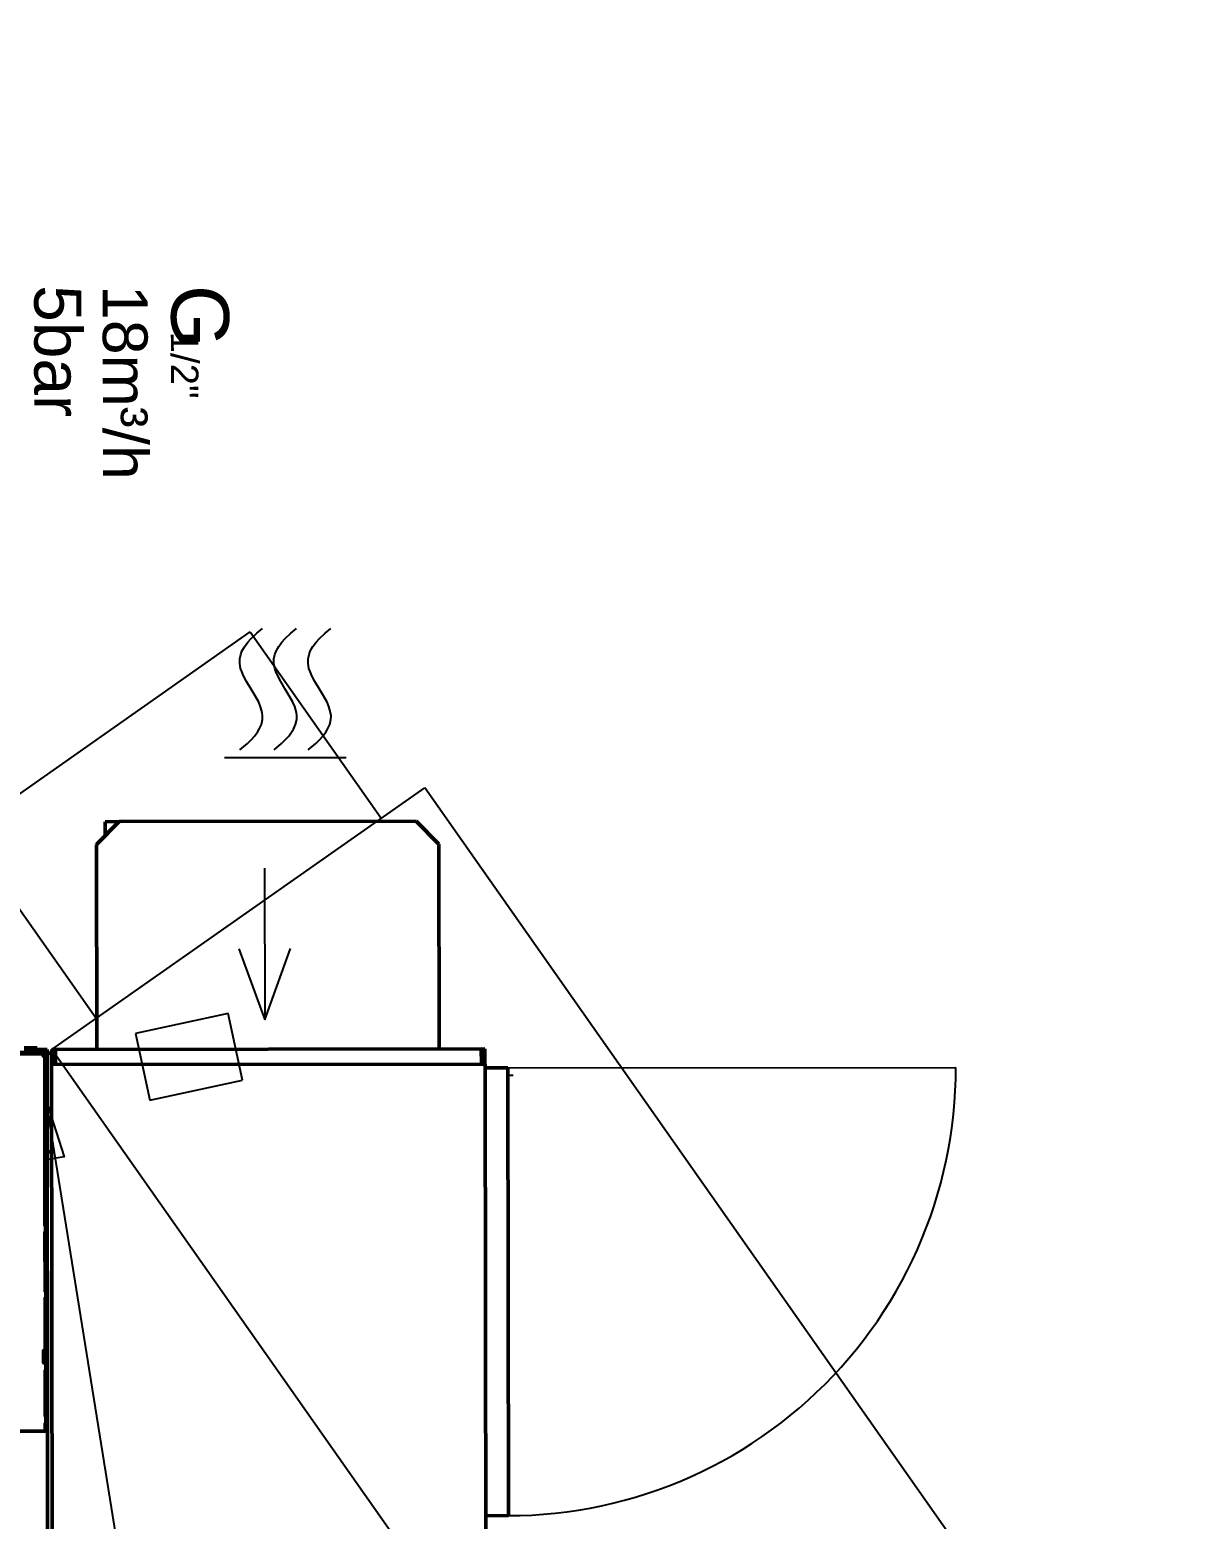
# Model space of a CAD drawing. Header units: feet. Extents: x -99009 to 3252343, y -11094690 to 9035152.
# Drawn here: x 2429637 to 2431153, y -1924269 to -1922307 of the extents above; entities that cross this region are included whole.
import ezdxf

# ---------------------------------------------------------------- set-up
doc = ezdxf.new("R2010")
doc.units = ezdxf.units.FT
doc.layers.add('1', color=1, linetype='Continuous')
doc.styles.add('Arial$001H0', font='arial.ttf')

# ---------------------------------------------------------------- blocks, each defined once
blk = doc.blocks.new('GG')
at = {"color": 7, "linetype": 'Continuous', "lineweight": 25}
for p, q in [((723.845, 435.825), (623.734, 365.676)), ((741.061, 411.257), (640.95, 341.107)), ((642.2, 371.132), (642.2, 400.632)), ((640.95, 341.107), (623.734, 365.676)), ((613.458, 354.202), (625.743, 362.81)), ((621.734, 352.502), (621.734, 360.502)), ((613.548, 359.122), (613.234, 359.501)), ((618.098, 359.247), (617.666, 359.014)), ((618.386, 359.371), (618.098, 359.247)), ((618.768, 359.481), (618.386, 359.371)), ((618.986, 359.508), (618.768, 359.481)), ((619.234, 359.501), (618.986, 359.508)), ((619.557, 359.427), (619.234, 359.501)), ((619.869, 359.287), (619.557, 359.427)), ((620.069, 359.164), (619.869, 359.287)), ((620.328, 358.969), (620.069, 359.164)), ((613.894, 358.756), (613.548, 359.122)), ((614.14, 358.534), (613.894, 358.756)), ((614.432, 358.317), (614.14, 358.534)), ((614.737, 358.147), (614.432, 358.317)), ((616.356, 358.25), (616.075, 358.129)), ((616.732, 358.449), (616.356, 358.25)), ((617.234, 358.751), (616.732, 358.449)), ((617.666, 359.014), (617.234, 358.751)), ((620.574, 358.747), (620.328, 358.969)), ((620.808, 358.506), (620.574, 358.747)), ((621.234, 358.001), (620.808, 358.506)), ((613.548, 356.872), (613.234, 357.251)), ((614.946, 358.065), (614.737, 358.147)), ((615.234, 358.001), (614.946, 358.065)), ((615.548, 358), (615.234, 358.001)), ((615.864, 358.06), (615.548, 358)), ((616.075, 358.129), (615.864, 358.06)), ((618.768, 357.231), (618.386, 357.121)), ((618.986, 357.258), (618.768, 357.231)), ((619.234, 357.251), (618.986, 357.258)), ((619.557, 357.177), (619.234, 357.251)), ((619.869, 357.037), (619.557, 357.177)), ((613.894, 356.506), (613.548, 356.872)), ((614.14, 356.284), (613.894, 356.506)), ((614.432, 356.067), (614.14, 356.284)), ((616.732, 356.199), (616.356, 356)), ((617.234, 356.502), (616.732, 356.199)), ((617.666, 356.764), (617.234, 356.502)), ((618.098, 356.997), (617.666, 356.764)), ((618.386, 357.121), (618.098, 356.997)), ((620.069, 356.914), (619.869, 357.037)), ((620.328, 356.719), (620.069, 356.914)), ((620.574, 356.497), (620.328, 356.719)), ((620.808, 356.256), (620.574, 356.497)), ((621.234, 355.752), (620.808, 356.256)), ((639.026, 355.124), (634.327, 356.834)), ((614.737, 355.897), (614.432, 356.067)), ((614.946, 355.815), (614.737, 355.897)), ((615.234, 355.752), (614.946, 355.815)), ((615.548, 355.75), (615.234, 355.752)), ((615.864, 355.81), (615.548, 355.75)), ((616.075, 355.879), (615.864, 355.81)), ((616.356, 356), (616.075, 355.879)), ((613.548, 354.622), (613.234, 355.002)), ((613.894, 354.256), (613.548, 354.622)), ((614.14, 354.034), (613.894, 354.256)), ((617.234, 354.252), (616.732, 353.949)), ((617.666, 354.514), (617.234, 354.252)), ((618.098, 354.747), (617.666, 354.514)), ((618.386, 354.871), (618.098, 354.747)), ((618.768, 354.981), (618.386, 354.871)), ((618.986, 355.008), (618.768, 354.981)), ((619.234, 355.002), (618.986, 355.008)), ((619.557, 354.927), (619.234, 355.002)), ((619.869, 354.787), (619.557, 354.927)), ((620.069, 354.664), (619.869, 354.787)), ((620.328, 354.469), (620.069, 354.664)), ((620.574, 354.247), (620.328, 354.469)), ((620.808, 354.006), (620.574, 354.247)), ((629.025, 355.124), (639.026, 355.124)), ((634.327, 353.414), (639.026, 355.124)), ((626.628, 335.407), (613.458, 354.202)), ((614.432, 353.817), (614.14, 354.034)), ((614.737, 353.647), (614.432, 353.817)), ((614.946, 353.565), (614.737, 353.647)), ((615.234, 353.502), (614.946, 353.565)), ((615.548, 353.5), (615.234, 353.502)), ((615.864, 353.56), (615.548, 353.5)), ((616.075, 353.629), (615.864, 353.56)), ((616.356, 353.75), (616.075, 353.629)), ((616.732, 353.949), (616.356, 353.75)), ((621.234, 353.502), (620.808, 354.006)), ((642.996, 353.653), (638.593, 352.704)), ((644.31, 347.552), (642.996, 353.652)), ((638.593, 352.704), (639.907, 346.604)), ((639.907, 346.604), (644.31, 347.552)), ((644.174, 340.682), (674.721, 345.543)), ((638.913, 344.015), (626.628, 335.407))]:
    blk.add_line(p, q, dxfattribs=at)
at = {"color": 7, "linetype": 'Continuous', "lineweight": 50}
for p, q in [((642.2, 371.132), (642.2, 369.632)), ((642.2, 371.132), (671.7, 371.132)), ((642.2, 371.132), (642.2, 369.632)), ((642.2, 371.132), (671.7, 371.132)), ((642.2, 371.132), (671.7, 371.132)), ((671.7, 371.132), (671.7, 369.632)), ((671.7, 371.132), (671.7, 369.632)), ((640.95, 369.607), (641.95, 369.607)), ((640.95, 341.107), (640.95, 369.607)), ((640.95, 341.332), (640.95, 369.382)), ((640.95, 369.382), (641.95, 369.382)), ((641.95, 369.632), (762.2, 369.632)), ((641.95, 369.632), (641.95, 341.082)), ((641.95, 369.632), (762.2, 369.632)), ((641.95, 369.632), (641.95, 341.082)), ((627.45, 366.607), (625.95, 365.108)), ((640.95, 366.607), (627.45, 366.607)), ((625.95, 365.108), (625.95, 345.557)), ((625.95, 345.557), (627.45, 344.057)), ((625.95, 345.557), (625.95, 344.632)), ((625.95, 344.632), (626.875, 344.632)), ((627.45, 344.057), (640.95, 344.057)), ((640.95, 341.332), (641.95, 341.332)), ((640.95, 341.107), (641.95, 341.107)), ((640.95, 340.782), (640.95, 340.582)), ((641.175, 340.782), (640.95, 340.782)), ((640.95, 340.582), (641.15, 340.582)), ((641.15, 338.982), (641.15, 340.582)), ((641.175, 340.682), (641.175, 340.782)), ((641.175, 340.782), (641.35, 340.782)), ((641.175, 340.682), (641.177, 340.682)), ((641.2, 341.082), (641.95, 341.082)), ((641.2, 340.782), (641.2, 341.082)), ((641.25, 338.982), (641.25, 340.582)), ((641.3, 340.532), (641.373, 340.532)), ((641.337, 340.617), (641.337, 340.547)), ((641.349, 340.632), (641.399, 340.632)), ((641.75, 340.782), (641.35, 340.782)), ((641.75, 340.682), (641.35, 340.682)), ((641.386, 340.617), (641.386, 340.547)), ((652.545, 340.632), (641.399, 340.632)), ((641.9, 340.782), (641.9, 340.682)), ((649.24, 340.782), (641.926, 340.782)), ((649.24, 340.682), (641.926, 340.682)), ((641.95, 341.082), (762.2, 341.082)), ((641.95, 341.082), (762.2, 341.082)), ((647.7, 341.082), (647.7, 340.782)), ((661.752, 340.782), (649.289, 340.782)), ((649.289, 340.682), (661.752, 340.682)), ((652.508, 340.682), (652.508, 340.647)), ((652.558, 340.682), (652.558, 340.647)), ((652.991, 340.647), (652.991, 340.682)), ((656.875, 340.632), (653.004, 340.632)), ((656.838, 340.682), (656.838, 340.647)), ((656.888, 340.682), (656.888, 340.647)), ((657.321, 340.647), (657.321, 340.682)), ((660.786, 340.632), (657.334, 340.632)), ((660.786, 340.547), (660.786, 340.632)), ((660.798, 340.532), (661.153, 340.532)), ((660.8, 340.532), (660.8, 340.582)), ((661.204, 340.532), (661.585, 340.532)), ((661.6, 340.547), (661.6, 340.682)), ((662.1, 340.682), (662.1, 340.647)), ((662.115, 340.632), (665.085, 340.632)), ((665.95, 340.782), (662.502, 340.782)), ((662.502, 340.682), (665.95, 340.682)), ((665.1, 340.647), (665.1, 340.682)), ((665.6, 340.682), (665.6, 340.647)), ((665.615, 340.632), (666.085, 340.632)), ((666.1, 340.782), (666.1, 340.682)), ((683.45, 340.782), (666.1, 340.782)), ((666.1, 332.947), (666.1, 340.617)), ((640.85, 340.107), (640.95, 340.107)), ((640.85, 339.282), (640.85, 340.007)), ((640.95, 339.282), (640.95, 340.382))]:
    blk.add_line(p, q, dxfattribs=at)
at = {"color": 7, "linetype": 'Continuous', "lineweight": 25}
for points in [[(671.7, 371.132), (671.69, 371.905), (671.659, 372.676), (671.609, 373.447), (671.538, 374.216), (671.448, 374.983), (671.337, 375.747), (671.206, 376.508), (671.055, 377.266), (670.885, 378.019), (670.695, 378.768), (670.485, 379.511), (670.256, 380.248), (670.008, 380.98), (669.74, 381.704), (669.454, 382.422), (669.15, 383.131), (668.826, 383.832), (668.485, 384.525), (668.125, 385.209), (667.748, 385.882), (667.353, 386.546), (666.94, 387.199), (666.511, 387.841), (666.066, 388.472), (665.604, 389.091), (665.126, 389.697), (664.632, 390.291), (664.122, 390.872), (663.598, 391.439), (663.06, 391.992), (662.506, 392.531), (661.939, 393.055), (661.358, 393.564), (660.765, 394.058), (660.158, 394.536), (659.539, 394.998), (658.909, 395.444), (658.267, 395.873), (657.614, 396.285), (656.95, 396.68), (656.276, 397.058), (655.593, 397.417), (654.9, 397.759), (654.198, 398.082), (653.489, 398.387), (652.772, 398.673), (652.047, 398.94), (651.316, 399.188), (650.578, 399.417), (649.835, 399.627), (649.086, 399.817), (648.333, 399.988), (647.576, 400.138), (646.814, 400.269), (646.05, 400.38), (645.283, 400.471), (644.514, 400.541), (643.744, 400.592), (642.972, 400.622), (642.2, 400.632)], [(642.702, 371.486), (642.701, 371.442), (642.701, 371.398), (642.701, 371.353), (642.7, 371.309), (642.7, 371.265), (642.7, 371.221), (642.7, 371.176), (642.7, 371.132)]]:
    blk.add_lwpolyline(points, dxfattribs=at)
blk.add_lwpolyline([(644.175, 340.682), (648.03, 341.903), (648.219, 340.718)], close=True, dxfattribs=at)
at = {"color": 7, "linetype": 'Continuous', "lineweight": 50}
for points in [[(640.95, 340.382), (640.95, 340.421), (640.95, 340.459), (640.95, 340.493), (640.95, 340.524), (640.95, 340.549), (640.95, 340.567), (640.95, 340.579), (640.95, 340.582)], [(641.35, 340.782), (641.311, 340.779), (641.273, 340.767), (641.239, 340.749), (641.208, 340.724), (641.183, 340.694), (641.165, 340.659), (641.154, 340.621), (641.15, 340.582)], [(641.35, 340.682), (641.33, 340.68), (641.311, 340.675), (641.294, 340.666), (641.279, 340.653), (641.267, 340.638), (641.258, 340.62), (641.252, 340.602), (641.25, 340.582)], [(641.337, 340.582), (641.311, 340.582), (641.273, 340.582), (641.25, 340.582)], [(641.25, 340.532), (641.25, 340.532), (641.253, 340.532), (641.258, 340.532), (641.263, 340.532), (641.271, 340.532), (641.279, 340.532), (641.289, 340.532), (641.3, 340.532)], [(641.323, 340.532), (641.326, 340.533), (641.328, 340.533), (641.331, 340.535), (641.333, 340.537), (641.334, 340.539), (641.335, 340.541), (641.336, 340.544), (641.337, 340.547)], [(641.337, 340.617), (641.337, 340.62), (641.337, 340.623), (641.339, 340.626), (641.34, 340.628), (641.342, 340.63), (641.344, 340.631), (641.347, 340.632), (641.349, 340.632)], [(641.386, 340.547), (641.386, 340.544), (641.385, 340.541), (641.384, 340.539), (641.382, 340.537), (641.381, 340.535), (641.378, 340.533), (641.376, 340.533), (641.373, 340.532)], [(641.399, 340.632), (641.397, 340.632), (641.394, 340.631), (641.392, 340.63), (641.39, 340.628), (641.389, 340.626), (641.387, 340.623), (641.387, 340.62), (641.386, 340.617)], [(641.75, 340.782), (641.779, 340.782), (641.807, 340.782), (641.833, 340.782), (641.856, 340.782), (641.875, 340.782), (641.888, 340.782), (641.897, 340.782), (641.9, 340.782)], [(641.9, 340.682), (641.897, 340.682), (641.888, 340.682), (641.875, 340.682), (641.856, 340.682), (641.833, 340.682), (641.807, 340.682), (641.779, 340.682), (641.75, 340.682)], [(641.9, 340.782), (641.9, 340.782), (641.901, 340.782), (641.903, 340.782), (641.906, 340.782), (641.91, 340.782), (641.915, 340.782), (641.92, 340.782), (641.926, 340.782)], [(641.926, 340.682), (641.92, 340.682), (641.915, 340.682), (641.91, 340.682), (641.906, 340.682), (641.903, 340.682), (641.901, 340.682), (641.9, 340.682), (641.9, 340.682)], [(642.8, 340.682), (642.8, 340.68), (642.8, 340.675), (642.8, 340.666), (642.8, 340.653), (642.8, 340.638), (642.8, 340.632)], [(649.24, 340.782), (649.245, 340.782), (649.25, 340.782), (649.256, 340.782), (649.262, 340.782), (649.268, 340.782), (649.275, 340.782), (649.282, 340.782), (649.289, 340.782)], [(649.289, 340.682), (649.282, 340.682), (649.275, 340.682), (649.268, 340.682), (649.262, 340.682), (649.256, 340.682), (649.25, 340.682), (649.245, 340.682), (649.24, 340.682)], [(652.495, 340.632), (652.498, 340.632), (652.5, 340.634), (652.502, 340.635), (652.504, 340.637), (652.506, 340.639), (652.507, 340.642), (652.508, 340.644), (652.508, 340.647)], [(652.558, 340.647), (652.558, 340.644), (652.557, 340.642), (652.556, 340.639), (652.554, 340.637), (652.552, 340.635), (652.55, 340.634), (652.547, 340.632), (652.545, 340.632)], [(653.004, 340.632), (653.001, 340.632), (652.999, 340.634), (652.997, 340.635), (652.995, 340.637), (652.993, 340.639), (652.992, 340.642), (652.991, 340.644), (652.991, 340.647)], [(656.825, 340.632), (656.828, 340.632), (656.83, 340.634), (656.832, 340.635), (656.834, 340.637), (656.836, 340.639), (656.837, 340.642), (656.838, 340.644), (656.838, 340.647)], [(656.888, 340.647), (656.888, 340.644), (656.887, 340.642), (656.886, 340.639), (656.885, 340.637), (656.882, 340.635), (656.88, 340.634), (656.878, 340.632), (656.875, 340.632)], [(657.334, 340.632), (657.332, 340.632), (657.329, 340.634), (657.327, 340.635), (657.325, 340.637), (657.323, 340.639), (657.322, 340.642), (657.322, 340.644), (657.321, 340.647)], [(660.798, 340.532), (660.796, 340.533), (660.793, 340.533), (660.791, 340.535), (660.789, 340.537), (660.788, 340.539), (660.786, 340.541), (660.786, 340.544), (660.786, 340.547)], [(660.8, 340.582), (660.8, 340.602), (660.8, 340.62), (660.8, 340.638), (660.8, 340.653), (660.8, 340.666), (660.8, 340.675), (660.8, 340.68), (660.8, 340.682)], [(661.153, 340.532), (661.159, 340.532), (661.165, 340.532), (661.171, 340.532), (661.177, 340.532), (661.184, 340.532), (661.191, 340.532), (661.197, 340.532), (661.204, 340.532)], [(661.6, 340.547), (661.599, 340.544), (661.599, 340.541), (661.597, 340.539), (661.596, 340.537), (661.593, 340.535), (661.591, 340.533), (661.588, 340.533), (661.585, 340.532)], [(661.752, 340.782), (661.838, 340.782), (661.928, 340.782), (662.02, 340.782), (662.113, 340.782), (662.209, 340.782), (662.306, 340.782), (662.404, 340.782), (662.502, 340.782)], [(662.502, 340.682), (662.404, 340.682), (662.306, 340.682), (662.209, 340.682), (662.113, 340.682), (662.02, 340.682), (661.928, 340.682), (661.838, 340.682), (661.752, 340.682)], [(662.115, 340.632), (662.112, 340.632), (662.109, 340.634), (662.106, 340.635), (662.104, 340.637), (662.102, 340.639), (662.101, 340.642), (662.1, 340.644), (662.1, 340.647)], [(665.1, 340.647), (665.1, 340.644), (665.099, 340.642), (665.097, 340.639), (665.095, 340.637), (665.093, 340.635), (665.09, 340.634), (665.088, 340.632), (665.085, 340.632)], [(665.615, 340.632), (665.612, 340.632), (665.609, 340.634), (665.607, 340.635), (665.604, 340.637), (665.602, 340.639), (665.601, 340.642), (665.6, 340.644), (665.6, 340.647)], [(665.95, 340.782), (665.979, 340.782), (666.007, 340.782), (666.033, 340.782), (666.056, 340.782), (666.074, 340.782), (666.088, 340.782), (666.097, 340.782), (666.1, 340.782)], [(666.1, 340.682), (666.097, 340.682), (666.088, 340.682), (666.074, 340.682), (666.056, 340.682), (666.033, 340.682), (666.007, 340.682), (665.979, 340.682), (665.95, 340.682)], [(666.1, 340.617), (666.099, 340.62), (666.099, 340.623), (666.097, 340.626), (666.096, 340.628), (666.093, 340.63), (666.091, 340.631), (666.088, 340.632), (666.085, 340.632)], [(640.85, 340.007), (640.85, 340.027), (640.85, 340.045), (640.85, 340.063), (640.85, 340.078), (640.85, 340.091), (640.85, 340.1), (640.85, 340.105), (640.85, 340.107)]]:
    blk.add_lwpolyline(points, dxfattribs=at)
at = {"color": 7, "style": 'Arial$001H0'}
for s, height, p in [('G', 3.801, (590.6, 349.018)), ('1/2"', 1.8121, (593.668, 348.989)), ('18m³/h', 2.9504, (590.6, 344.507)), ('5bar', 3.1064, (590.6, 339.997))]:
    blk.add_text(s, height=height, dxfattribs=at).set_placement(p)

msp = doc.modelspace()

# ---------------------------------------------------------------- linework, layer by layer
at = {"layer": '1'}
msp.add_arc((2520410.24778, -1978395.99612), 100000, 84.1346387202, 194.3871675539, dxfattribs=at)

# ---------------------------------------------------------------- block references
at = {"xscale": 20.00000668694215, "yscale": 20.00000668694215, "zscale": 20.00000668694215, "rotation": 270.0650517140734}
msp.add_blockref('GG', (2422829.92348, -1910839.18826), dxfattribs=at)

doc.saveas('drawing.dxf')
